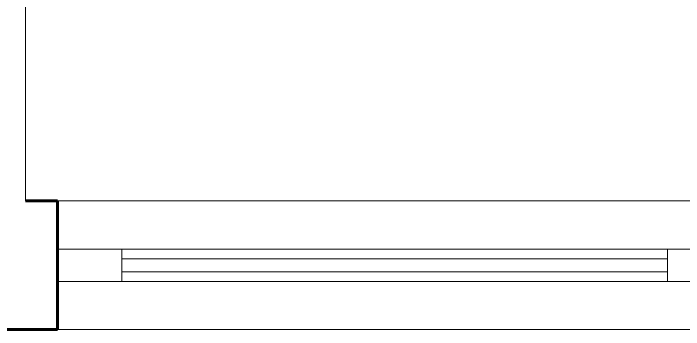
# Model space of a CAD drawing. Header units: millimetres. Extents: x 72 to 2826, y -203 to 794.
# Drawn here: x 1785.405 to 1786.449, y 362.98 to 363.472 of the extents above; entities that cross this region are included whole.
import ezdxf

# ---------------------------------------------------------------- set-up
doc = ezdxf.new("R2010")
doc.units = ezdxf.units.MM
doc.layers.add('envolvente', color=164, linetype='Continuous', lineweight=60)
doc.layers.add('ventanas', color=132, linetype='Continuous', lineweight=9)

msp = doc.modelspace()

# ---------------------------------------------------------------- linework, layer by layer
at = {"layer": 'envolvente', "lineweight": 9}
for p, q in [((1785.4239, 363.1801), (1785.4239, 364.4301)), ((1785.4739, 363.1801), (1789.4739, 363.1801)), ((1789.4739, 362.9801), (1785.4739, 362.9801))]:
    msp.add_line(p, q, dxfattribs=at)
at = {"layer": 'envolvente'}
for p, q in [((1785.4239, 363.1801), (1785.4739, 363.1801)), ((1785.4739, 363.1801), (1785.4739, 362.9801)), ((1784.4739, 362.9801), (1785.4739, 362.9801))]:
    msp.add_line(p, q, dxfattribs=at)
at = {"layer": 'ventanas'}
for p, q in [((1785.4739, 363.1051), (1787.4739, 363.1051)), ((1785.5739, 363.0551), (1785.5739, 363.1051)), ((1786.4239, 363.1051), (1786.4239, 363.0551)), ((1786.4239, 363.0901), (1785.5739, 363.0901)), ((1786.4239, 363.0701), (1785.5739, 363.0701)), ((1787.4739, 363.0551), (1785.4739, 363.0551))]:
    msp.add_line(p, q, dxfattribs=at)

doc.saveas('drawing.dxf')
